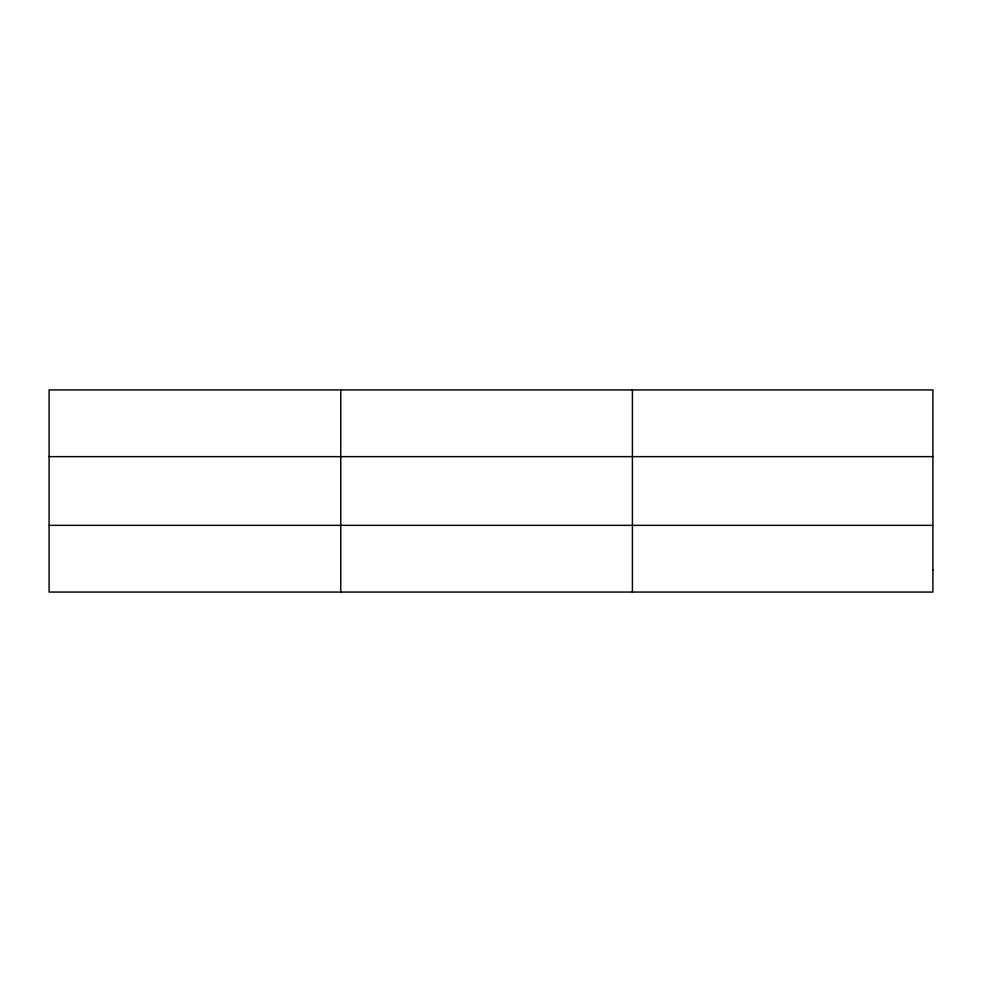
<?xml version="1.0" encoding="UTF-8"?>
<svg xmlns="http://www.w3.org/2000/svg" width="982" height="982" viewBox="0 0 982 982"><rect width="100%" height="100%" fill="white"/><g stroke="black" fill="none" stroke-linecap="round" stroke-linejoin="round"><path stroke-width="1.47" d="M340.754 389.94L340.754 592.06M632.408 389.94L632.408 592.06M49.1 456.642L932.9 456.642M49.1 525.358L932.9 525.358M932.9 569.83L932.9 592.06L49.1 592.06L49.1 389.94L932.9 389.94L932.9 569.83"/></g></svg>
